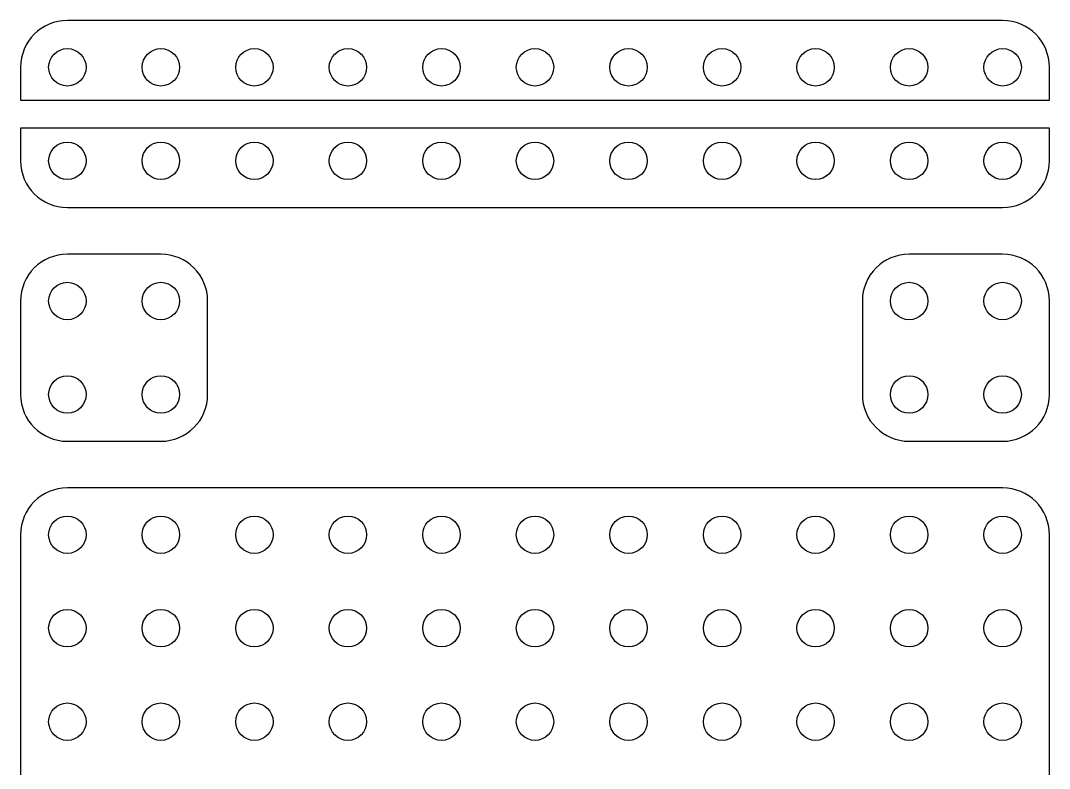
# Model space of a CAD drawing. Extents: x 30 to 266, y 25 to 186.
# Drawn here: x 155.6 to 265.6, y 105.8 to 185.8 of the extents above; entities that cross this region are included whole.
import ezdxf

# ---------------------------------------------------------------- set-up
doc = ezdxf.new("R2010")
doc.units = 0
doc.layers.add('Layer_1', color=7, linetype='CONTINUOUS')

msp = doc.modelspace()

# ---------------------------------------------------------------- linework, layer by layer
at = {"layer": 'Layer_1', "color": 7}
for points in [[(260.644442, 185.804449), (160.644431, 185.804463)], [(155.644444, 180.804464), (155.644444, 177.304435), (265.644444, 177.304435)], [(162.644447, 180.804446), (162.644447, 180.804446)], [(172.644446, 180.804446), (172.644446, 180.804446)], [(182.644446, 180.804446), (182.644446, 180.804446)], [(192.644443, 180.804446), (192.644443, 180.804446)], [(202.644443, 180.804446), (202.644443, 180.804446)], [(212.644443, 180.804446), (212.644443, 180.804446)], [(222.644442, 180.804446), (222.644442, 180.804446)], [(232.644442, 180.804446), (232.644442, 180.804446)], [(242.644445, 180.804446), (242.644445, 180.804446)], [(252.644445, 180.804446), (252.644445, 180.804446)], [(262.644444, 180.804446), (262.644444, 180.804446)], [(265.644444, 177.304435), (265.644444, 180.80445)], [(155.644444, 174.304441), (155.644444, 170.804462)], [(265.644444, 170.804462), (265.644444, 174.304441), (155.644444, 174.304441)], [(162.644444, 170.804447), (162.644444, 170.804447)], [(172.644444, 170.804447), (172.644444, 170.804447)], [(182.644446, 170.804447), (182.644446, 170.804447)], [(192.644443, 170.804447), (192.644443, 170.804447)], [(202.644443, 170.804447), (202.644443, 170.804447)], [(212.644443, 170.804447), (212.644443, 170.804447)], [(222.644442, 170.804447), (222.644442, 170.804447)], [(232.644442, 170.804447), (232.644442, 170.804447)], [(242.644445, 170.804447), (242.644445, 170.804447)], [(252.644445, 170.804447), (252.644445, 170.804447)], [(262.644444, 170.804447), (262.644444, 170.804447)], [(160.644431, 165.804444), (260.644442, 165.804444)], [(170.644442, 160.804451), (160.644428, 160.804462)], [(260.644445, 160.804451), (250.644431, 160.804462)], [(155.644441, 155.804455), (155.644441, 145.804461)], [(162.644441, 155.804446), (162.644441, 155.804446)], [(172.644444, 155.804446), (172.644444, 155.804446)], [(175.644443, 150.804479), (175.644443, 155.804455)], [(245.644444, 155.804455), (245.644444, 145.804461)], [(252.644445, 155.804446), (252.644445, 155.804446)], [(262.644447, 155.804446), (262.644447, 155.804446)], [(265.644447, 150.804479), (265.644447, 155.804455)], [(175.644443, 145.804489), (175.644443, 150.804479)], [(265.644447, 145.804489), (265.644447, 150.804479)], [(162.644441, 145.804446), (162.644441, 145.804446)], [(172.644441, 145.804446), (172.644441, 145.804446)], [(252.644445, 145.804446), (252.644445, 145.804446)], [(262.644444, 145.804446), (262.644444, 145.804446)], [(160.644428, 140.804443), (170.644442, 140.804471)], [(250.644431, 140.804443), (260.644445, 140.804471)], [(260.644445, 135.80443), (160.644434, 135.804444)], [(155.644446, 130.804446), (155.644446, 66.804447), (169.644447, 66.804447), (169.644447, 44.804446), (155.644446, 44.804415), (155.644446, 30.80446)], [(162.64445, 130.804445), (162.64445, 130.804445)], [(172.644449, 130.804445), (172.644449, 130.804445)], [(182.644449, 130.804445), (182.644449, 130.804445)], [(192.644446, 130.804445), (192.644446, 130.804445)], [(202.644446, 130.804445), (202.644446, 130.804445)], [(212.644446, 130.804445), (212.644446, 130.804445)], [(222.644445, 130.804445), (222.644445, 130.804445)], [(232.644445, 130.804445), (232.644445, 130.804445)], [(242.644448, 130.804445), (242.644448, 130.804445)], [(252.644447, 130.804445), (252.644447, 130.804445)], [(262.644447, 130.804445), (262.644447, 130.804445)], [(162.64445, 120.804445), (162.64445, 120.804445)], [(172.644446, 120.804445), (172.644446, 120.804445)], [(182.644449, 120.804445), (182.644449, 120.804445)], [(192.644449, 120.804445), (192.644449, 120.804445)], [(202.644449, 120.804445), (202.644449, 120.804445)], [(212.644448, 120.804445), (212.644448, 120.804445)], [(222.644448, 120.804445), (222.644448, 120.804445)], [(232.644448, 120.804445), (232.644448, 120.804445)], [(242.64445, 120.804445), (242.64445, 120.804445)], [(252.64445, 120.804445), (252.64445, 120.804445)], [(262.64445, 120.804445), (262.64445, 120.804445)], [(162.64445, 110.804445), (162.64445, 110.804445)], [(172.644449, 110.804445), (172.644449, 110.804445)], [(182.644449, 110.804445), (182.644449, 110.804445)], [(192.644449, 110.804445), (192.644449, 110.804445)], [(202.644449, 110.804445), (202.644449, 110.804445)], [(212.644448, 110.804445), (212.644448, 110.804445)], [(222.644448, 110.804445), (222.644448, 110.804445)], [(232.644448, 110.804445), (232.644448, 110.804445)], [(242.64445, 110.804445), (242.64445, 110.804445)], [(252.64445, 110.804445), (252.64445, 110.804445)], [(262.64445, 110.804445), (262.64445, 110.804445)]]:
    msp.add_lwpolyline(points, dxfattribs=at)
for points in [[(160.644431, 185.804463), (157.874434, 185.804463), (155.644444, 183.574447), (155.644444, 180.804464)], [(265.644444, 180.80445), (265.644444, 183.574433), (263.414439, 185.804449), (260.644442, 185.804449)], [(158.644447, 180.804446), (158.644447, 181.909016), (159.539877, 182.804446), (160.644447, 182.804446)], [(160.644447, 182.804446), (161.749016, 182.804446), (162.644447, 181.909016), (162.644447, 180.804446)], [(168.644446, 180.804446), (168.644446, 181.909016), (169.539877, 182.804446), (170.644446, 182.804446)], [(170.644446, 182.804446), (171.749016, 182.804446), (172.644446, 181.909016), (172.644446, 180.804446)], [(178.644446, 180.804446), (178.644446, 181.909016), (179.539877, 182.804446), (180.644446, 182.804446)], [(180.644446, 182.804446), (181.749016, 182.804446), (182.644446, 181.909016), (182.644446, 180.804446)], [(188.644443, 180.804446), (188.644443, 181.909016), (189.539874, 182.804446), (190.644443, 182.804446)], [(190.644443, 182.804446), (191.749013, 182.804446), (192.644443, 181.909016), (192.644443, 180.804446)], [(198.644443, 180.804446), (198.644443, 181.909016), (199.539873, 182.804446), (200.644443, 182.804446)], [(200.644443, 182.804446), (201.749012, 182.804446), (202.644443, 181.909016), (202.644443, 180.804446)], [(208.644443, 180.804446), (208.644443, 181.909016), (209.539873, 182.804446), (210.644443, 182.804446)], [(210.644443, 182.804446), (211.749012, 182.804446), (212.644443, 181.909016), (212.644443, 180.804446)], [(218.644442, 180.804446), (218.644442, 181.909016), (219.539873, 182.804446), (220.644442, 182.804446)], [(220.644442, 182.804446), (221.749012, 182.804446), (222.644442, 181.909016), (222.644442, 180.804446)], [(228.644442, 180.804446), (228.644442, 181.909016), (229.539873, 182.804446), (230.644442, 182.804446)], [(230.644442, 182.804446), (231.749012, 182.804446), (232.644442, 181.909016), (232.644442, 180.804446)], [(238.644445, 180.804446), (238.644445, 181.909016), (239.539875, 182.804446), (240.644445, 182.804446)], [(240.644445, 182.804446), (241.749014, 182.804446), (242.644445, 181.909016), (242.644445, 180.804446)], [(248.644444, 180.804446), (248.644444, 181.909016), (249.539875, 182.804446), (250.644445, 182.804446)], [(250.644445, 182.804446), (251.749014, 182.804446), (252.644445, 181.909016), (252.644445, 180.804446)], [(258.644444, 180.804446), (258.644444, 181.909016), (259.539875, 182.804446), (260.644444, 182.804446)], [(260.644444, 182.804446), (261.749014, 182.804446), (262.644444, 181.909016), (262.644444, 180.804446)], [(160.644447, 178.804447), (159.539877, 178.804447), (158.644447, 179.699877), (158.644447, 180.804446)], [(162.644447, 180.804446), (162.644447, 179.699877), (161.749016, 178.804447), (160.644447, 178.804447)], [(170.644446, 178.804447), (169.539877, 178.804447), (168.644446, 179.699877), (168.644446, 180.804446)], [(172.644446, 180.804446), (172.644446, 179.699877), (171.749016, 178.804447), (170.644446, 178.804447)], [(180.644446, 178.804447), (179.539877, 178.804447), (178.644446, 179.699877), (178.644446, 180.804446)], [(182.644446, 180.804446), (182.644446, 179.699877), (181.749016, 178.804447), (180.644446, 178.804447)], [(190.644443, 178.804447), (189.539874, 178.804447), (188.644443, 179.699877), (188.644443, 180.804446)], [(192.644443, 180.804446), (192.644443, 179.699877), (191.749013, 178.804447), (190.644443, 178.804447)], [(200.644443, 178.804447), (199.539873, 178.804447), (198.644443, 179.699877), (198.644443, 180.804446)], [(202.644443, 180.804446), (202.644443, 179.699877), (201.749012, 178.804447), (200.644443, 178.804447)], [(210.644443, 178.804447), (209.539873, 178.804447), (208.644443, 179.699877), (208.644443, 180.804446)], [(212.644443, 180.804446), (212.644443, 179.699877), (211.749012, 178.804447), (210.644443, 178.804447)], [(220.644442, 178.804447), (219.539873, 178.804447), (218.644442, 179.699877), (218.644442, 180.804446)], [(222.644442, 180.804446), (222.644442, 179.699877), (221.749012, 178.804447), (220.644442, 178.804447)], [(230.644442, 178.804447), (229.539873, 178.804447), (228.644442, 179.699877), (228.644442, 180.804446)], [(232.644442, 180.804446), (232.644442, 179.699877), (231.749012, 178.804447), (230.644442, 178.804447)], [(240.644445, 178.804447), (239.539875, 178.804447), (238.644445, 179.699877), (238.644445, 180.804446)], [(242.644445, 180.804446), (242.644445, 179.699877), (241.749014, 178.804447), (240.644445, 178.804447)], [(250.644445, 178.804447), (249.539875, 178.804447), (248.644444, 179.699877), (248.644444, 180.804446)], [(252.644445, 180.804446), (252.644445, 179.699877), (251.749014, 178.804447), (250.644445, 178.804447)], [(260.644444, 178.804447), (259.539875, 178.804447), (258.644444, 179.699877), (258.644444, 180.804446)], [(262.644444, 180.804446), (262.644444, 179.699877), (261.749014, 178.804447), (260.644444, 178.804447)], [(158.644444, 170.804447), (158.644444, 171.909016), (159.539874, 172.804447), (160.644444, 172.804447)], [(160.644444, 172.804447), (161.749013, 172.804447), (162.644444, 171.909016), (162.644444, 170.804447)], [(168.644444, 170.804447), (168.644444, 171.909016), (169.539874, 172.804447), (170.644444, 172.804447)], [(170.644444, 172.804447), (171.749013, 172.804447), (172.644444, 171.909016), (172.644444, 170.804447)], [(178.644446, 170.804447), (178.644446, 171.909016), (179.539877, 172.804447), (180.644446, 172.804447)], [(180.644446, 172.804447), (181.749016, 172.804447), (182.644446, 171.909016), (182.644446, 170.804447)], [(188.644443, 170.804447), (188.644443, 171.909016), (189.539874, 172.804447), (190.644443, 172.804447)], [(190.644443, 172.804447), (191.749013, 172.804447), (192.644443, 171.909016), (192.644443, 170.804447)], [(198.644443, 170.804447), (198.644443, 171.909016), (199.539873, 172.804447), (200.644443, 172.804447)], [(200.644443, 172.804447), (201.749012, 172.804447), (202.644443, 171.909016), (202.644443, 170.804447)], [(208.644443, 170.804447), (208.644443, 171.909016), (209.539873, 172.804447), (210.644443, 172.804447)], [(210.644443, 172.804447), (211.749012, 172.804447), (212.644443, 171.909016), (212.644443, 170.804447)], [(218.644442, 170.804447), (218.644442, 171.909016), (219.539873, 172.804447), (220.644442, 172.804447)], [(220.644442, 172.804447), (221.749012, 172.804447), (222.644442, 171.909016), (222.644442, 170.804447)], [(228.644442, 170.804447), (228.644442, 171.909016), (229.539873, 172.804447), (230.644442, 172.804447)], [(230.644442, 172.804447), (231.749012, 172.804447), (232.644442, 171.909016), (232.644442, 170.804447)], [(238.644445, 170.804447), (238.644445, 171.909016), (239.539875, 172.804447), (240.644445, 172.804447)], [(240.644445, 172.804447), (241.749014, 172.804447), (242.644445, 171.909016), (242.644445, 170.804447)], [(248.644444, 170.804447), (248.644444, 171.909016), (249.539875, 172.804447), (250.644445, 172.804447)], [(250.644445, 172.804447), (251.749014, 172.804447), (252.644445, 171.909016), (252.644445, 170.804447)], [(258.644444, 170.804447), (258.644444, 171.909016), (259.539875, 172.804447), (260.644444, 172.804447)], [(260.644444, 172.804447), (261.749014, 172.804447), (262.644444, 171.909016), (262.644444, 170.804447)], [(155.644444, 170.804462), (155.644444, 168.034451), (157.874434, 165.804444), (160.644431, 165.804444)], [(160.644444, 168.804447), (159.539874, 168.804447), (158.644444, 169.699877), (158.644444, 170.804447)], [(162.644444, 170.804447), (162.644444, 169.699877), (161.749013, 168.804447), (160.644444, 168.804447)], [(170.644444, 168.804447), (169.539874, 168.804447), (168.644444, 169.699877), (168.644444, 170.804447)], [(172.644444, 170.804447), (172.644444, 169.699877), (171.749013, 168.804447), (170.644444, 168.804447)], [(180.644446, 168.804447), (179.539877, 168.804447), (178.644446, 169.699877), (178.644446, 170.804447)], [(182.644446, 170.804447), (182.644446, 169.699877), (181.749016, 168.804447), (180.644446, 168.804447)], [(190.644443, 168.804447), (189.539874, 168.804447), (188.644443, 169.699877), (188.644443, 170.804447)], [(192.644443, 170.804447), (192.644443, 169.699877), (191.749013, 168.804447), (190.644443, 168.804447)], [(200.644443, 168.804447), (199.539873, 168.804447), (198.644443, 169.699877), (198.644443, 170.804447)], [(202.644443, 170.804447), (202.644443, 169.699877), (201.749012, 168.804447), (200.644443, 168.804447)], [(210.644443, 168.804447), (209.539873, 168.804447), (208.644443, 169.699877), (208.644443, 170.804447)], [(212.644443, 170.804447), (212.644443, 169.699877), (211.749012, 168.804447), (210.644443, 168.804447)], [(220.644442, 168.804447), (219.539873, 168.804447), (218.644442, 169.699877), (218.644442, 170.804447)], [(222.644442, 170.804447), (222.644442, 169.699877), (221.749012, 168.804447), (220.644442, 168.804447)], [(230.644442, 168.804447), (229.539873, 168.804447), (228.644442, 169.699877), (228.644442, 170.804447)], [(232.644442, 170.804447), (232.644442, 169.699877), (231.749012, 168.804447), (230.644442, 168.804447)], [(240.644445, 168.804447), (239.539875, 168.804447), (238.644445, 169.699877), (238.644445, 170.804447)], [(242.644445, 170.804447), (242.644445, 169.699877), (241.749014, 168.804447), (240.644445, 168.804447)], [(250.644445, 168.804447), (249.539875, 168.804447), (248.644444, 169.699877), (248.644444, 170.804447)], [(252.644445, 170.804447), (252.644445, 169.699877), (251.749014, 168.804447), (250.644445, 168.804447)], [(260.644444, 168.804447), (259.539875, 168.804447), (258.644444, 169.699877), (258.644444, 170.804447)], [(260.644442, 165.804444), (263.414439, 165.804415), (265.644444, 168.034479), (265.644444, 170.804462)], [(262.644444, 170.804447), (262.644444, 169.699877), (261.749014, 168.804447), (260.644444, 168.804447)], [(160.644428, 160.804462), (157.874431, 160.804465), (155.644441, 158.574446), (155.644441, 155.804455)], [(175.644443, 155.804455), (175.644443, 158.574435), (173.414439, 160.804448), (170.644442, 160.804451)], [(250.644431, 160.804462), (247.874434, 160.804465), (245.644444, 158.574446), (245.644444, 155.804455)], [(265.644447, 155.804455), (265.644447, 158.574435), (263.414442, 160.804448), (260.644445, 160.804451)], [(158.644441, 155.804446), (158.644441, 156.909015), (159.539872, 157.804446), (160.644441, 157.804446)], [(160.644441, 157.804446), (161.74901, 157.804446), (162.644441, 156.909015), (162.644441, 155.804446)], [(168.644444, 155.804446), (168.644444, 156.909015), (169.539874, 157.804446), (170.644444, 157.804446)], [(170.644444, 157.804446), (171.749013, 157.804446), (172.644444, 156.909015), (172.644444, 155.804446)], [(248.644444, 155.804446), (248.644444, 156.909015), (249.539875, 157.804446), (250.644445, 157.804446)], [(250.644445, 157.804446), (251.749014, 157.804446), (252.644445, 156.909015), (252.644445, 155.804446)], [(258.644447, 155.804446), (258.644447, 156.909015), (259.539878, 157.804446), (260.644447, 157.804446)], [(260.644447, 157.804446), (261.749016, 157.804446), (262.644447, 156.909015), (262.644447, 155.804446)], [(160.644441, 153.804446), (159.539872, 153.804446), (158.644441, 154.699876), (158.644441, 155.804446)], [(162.644441, 155.804446), (162.644441, 154.699876), (161.74901, 153.804446), (160.644441, 153.804446)], [(170.644444, 153.804446), (169.539874, 153.804446), (168.644444, 154.699876), (168.644444, 155.804446)], [(172.644444, 155.804446), (172.644444, 154.699876), (171.749013, 153.804446), (170.644444, 153.804446)], [(250.644445, 153.804446), (249.539875, 153.804446), (248.644444, 154.699876), (248.644444, 155.804446)], [(252.644445, 155.804446), (252.644445, 154.699876), (251.749014, 153.804446), (250.644445, 153.804446)], [(260.644447, 153.804446), (259.539878, 153.804446), (258.644447, 154.699876), (258.644447, 155.804446)], [(262.644447, 155.804446), (262.644447, 154.699876), (261.749016, 153.804446), (260.644447, 153.804446)], [(158.644441, 145.804446), (158.644441, 146.909016), (159.539872, 147.804446), (160.644441, 147.804446)], [(160.644441, 147.804446), (161.74901, 147.804446), (162.644441, 146.909016), (162.644441, 145.804446)], [(168.644441, 145.804446), (168.644441, 146.909016), (169.539871, 147.804446), (170.644441, 147.804446)], [(170.644441, 147.804446), (171.74901, 147.804446), (172.644441, 146.909016), (172.644441, 145.804446)], [(248.644444, 145.804446), (248.644444, 146.909016), (249.539875, 147.804446), (250.644445, 147.804446)], [(250.644445, 147.804446), (251.749014, 147.804446), (252.644445, 146.909016), (252.644445, 145.804446)], [(258.644444, 145.804446), (258.644444, 146.909016), (259.539875, 147.804446), (260.644444, 147.804446)], [(260.644444, 147.804446), (261.749014, 147.804446), (262.644444, 146.909016), (262.644444, 145.804446)], [(155.644441, 145.804461), (155.644441, 143.03445), (157.874431, 140.804443), (160.644428, 140.804443)], [(160.644441, 143.804446), (159.539872, 143.804446), (158.644441, 144.699876), (158.644441, 145.804446)], [(162.644441, 145.804446), (162.644441, 144.699876), (161.74901, 143.804446), (160.644441, 143.804446)], [(170.644441, 143.804446), (169.539871, 143.804446), (168.644441, 144.699876), (168.644441, 145.804446)], [(172.644441, 145.804446), (172.644441, 144.699876), (171.74901, 143.804446), (170.644441, 143.804446)], [(170.644442, 140.804471), (173.414439, 140.804471), (175.644443, 143.034506), (175.644443, 145.804489)], [(245.644444, 145.804461), (245.644444, 143.03445), (247.874434, 140.804443), (250.644431, 140.804443)], [(250.644445, 143.804446), (249.539875, 143.804446), (248.644444, 144.699876), (248.644444, 145.804446)], [(252.644445, 145.804446), (252.644445, 144.699876), (251.749014, 143.804446), (250.644445, 143.804446)], [(260.644444, 143.804446), (259.539875, 143.804446), (258.644444, 144.699876), (258.644444, 145.804446)], [(262.644444, 145.804446), (262.644444, 144.699876), (261.749014, 143.804446), (260.644444, 143.804446)], [(260.644445, 140.804471), (263.414442, 140.804471), (265.644447, 143.034506), (265.644447, 145.804489)], [(160.644434, 135.804444), (157.874437, 135.804444), (155.644446, 133.574429), (155.644446, 130.804446)], [(265.644447, 130.804432), (265.644447, 133.574415), (263.414442, 135.80443), (260.644445, 135.80443)], [(158.644449, 130.804445), (158.644449, 131.909015), (159.53988, 132.804445), (160.64445, 132.804445)], [(160.64445, 132.804445), (161.749019, 132.804445), (162.64445, 131.909015), (162.64445, 130.804445)], [(168.644449, 130.804445), (168.644449, 131.909015), (169.53988, 132.804445), (170.644449, 132.804445)], [(170.644449, 132.804445), (171.749019, 132.804445), (172.644449, 131.909015), (172.644449, 130.804445)], [(178.644449, 130.804445), (178.644449, 131.909015), (179.539879, 132.804445), (180.644449, 132.804445)], [(180.644449, 132.804445), (181.749018, 132.804445), (182.644449, 131.909015), (182.644449, 130.804445)], [(188.644446, 130.804445), (188.644446, 131.909015), (189.539876, 132.804445), (190.644446, 132.804445)], [(190.644446, 132.804445), (191.749015, 132.804445), (192.644446, 131.909015), (192.644446, 130.804445)], [(198.644446, 130.804445), (198.644446, 131.909015), (199.539876, 132.804445), (200.644446, 132.804445)], [(200.644446, 132.804445), (201.749015, 132.804445), (202.644446, 131.909015), (202.644446, 130.804445)], [(208.644445, 130.804445), (208.644445, 131.909015), (209.539876, 132.804445), (210.644445, 132.804445)], [(210.644445, 132.804445), (211.749015, 132.804445), (212.644446, 131.909015), (212.644446, 130.804445)], [(218.644445, 130.804445), (218.644445, 131.909015), (219.539876, 132.804445), (220.644445, 132.804445)], [(220.644445, 132.804445), (221.749015, 132.804445), (222.644445, 131.909015), (222.644445, 130.804445)], [(228.644445, 130.804445), (228.644445, 131.909015), (229.539875, 132.804445), (230.644445, 132.804445)], [(230.644445, 132.804445), (231.749014, 132.804445), (232.644445, 131.909015), (232.644445, 130.804445)], [(238.644448, 130.804445), (238.644448, 131.909015), (239.539878, 132.804445), (240.644448, 132.804445)], [(240.644448, 132.804445), (241.749017, 132.804445), (242.644448, 131.909015), (242.644448, 130.804445)], [(248.644447, 130.804445), (248.644447, 131.909015), (249.539878, 132.804445), (250.644447, 132.804445)], [(250.644447, 132.804445), (251.749017, 132.804445), (252.644447, 131.909015), (252.644447, 130.804445)], [(258.644447, 130.804445), (258.644447, 131.909015), (259.539878, 132.804445), (260.644447, 132.804445)], [(260.644447, 132.804445), (261.749016, 132.804445), (262.644447, 131.909015), (262.644447, 130.804445)], [(160.64445, 128.804445), (159.53988, 128.804445), (158.644449, 129.699875), (158.644449, 130.804445)], [(162.64445, 130.804445), (162.64445, 129.699875), (161.749019, 128.804445), (160.64445, 128.804445)], [(170.644449, 128.804445), (169.53988, 128.804445), (168.644449, 129.699875), (168.644449, 130.804445)], [(172.644449, 130.804445), (172.644449, 129.699875), (171.749019, 128.804445), (170.644449, 128.804445)], [(180.644449, 128.804445), (179.539879, 128.804445), (178.644449, 129.699875), (178.644449, 130.804445)], [(182.644449, 130.804445), (182.644449, 129.699875), (181.749018, 128.804445), (180.644449, 128.804445)], [(190.644446, 128.804445), (189.539876, 128.804445), (188.644446, 129.699875), (188.644446, 130.804445)], [(192.644446, 130.804445), (192.644446, 129.699875), (191.749015, 128.804445), (190.644446, 128.804445)], [(200.644446, 128.804445), (199.539876, 128.804445), (198.644446, 129.699875), (198.644446, 130.804445)], [(202.644446, 130.804445), (202.644446, 129.699875), (201.749015, 128.804445), (200.644446, 128.804445)], [(210.644445, 128.804445), (209.539876, 128.804445), (208.644445, 129.699875), (208.644445, 130.804445)], [(212.644446, 130.804445), (212.644446, 129.699875), (211.749015, 128.804445), (210.644445, 128.804445)], [(220.644445, 128.804445), (219.539876, 128.804445), (218.644445, 129.699875), (218.644445, 130.804445)], [(222.644445, 130.804445), (222.644445, 129.699875), (221.749015, 128.804445), (220.644445, 128.804445)], [(230.644445, 128.804445), (229.539875, 128.804445), (228.644445, 129.699875), (228.644445, 130.804445)], [(232.644445, 130.804445), (232.644445, 129.699875), (231.749014, 128.804445), (230.644445, 128.804445)], [(240.644448, 128.804445), (239.539878, 128.804445), (238.644448, 129.699875), (238.644448, 130.804445)], [(242.644448, 130.804445), (242.644448, 129.699875), (241.749017, 128.804445), (240.644448, 128.804445)], [(250.644447, 128.804445), (249.539878, 128.804445), (248.644447, 129.699875), (248.644447, 130.804445)], [(252.644447, 130.804445), (252.644447, 129.699875), (251.749017, 128.804445), (250.644447, 128.804445)], [(260.644447, 128.804445), (259.539878, 128.804445), (258.644447, 129.699875), (258.644447, 130.804445)], [(262.644447, 130.804445), (262.644447, 129.699875), (261.749016, 128.804445), (260.644447, 128.804445)], [(265.644447, 66.804447), (265.644447, 91.80445), (265.644447, 105.804428), (265.644447, 130.804432)], [(158.644449, 120.804445), (158.644449, 121.909015), (159.53988, 122.804445), (160.64445, 122.804445)], [(160.64445, 122.804445), (161.749019, 122.804445), (162.64445, 121.909015), (162.64445, 120.804445)], [(168.644446, 120.804445), (168.644446, 121.909015), (169.539877, 122.804445), (170.644446, 122.804445)], [(170.644446, 122.804445), (171.749016, 122.804445), (172.644446, 121.909015), (172.644446, 120.804445)], [(178.644449, 120.804445), (178.644449, 121.909015), (179.539879, 122.804445), (180.644449, 122.804445)], [(180.644449, 122.804445), (181.749018, 122.804445), (182.644449, 121.909015), (182.644449, 120.804445)], [(188.644449, 120.804445), (188.644449, 121.909015), (189.539879, 122.804445), (190.644449, 122.804445)], [(190.644449, 122.804445), (191.749018, 122.804445), (192.644449, 121.909015), (192.644449, 120.804445)], [(198.644448, 120.804445), (198.644448, 121.909015), (199.539879, 122.804445), (200.644449, 122.804445)], [(200.644449, 122.804445), (201.749018, 122.804445), (202.644449, 121.909015), (202.644449, 120.804445)], [(208.644448, 120.804445), (208.644448, 121.909015), (209.539879, 122.804445), (210.644448, 122.804445)], [(210.644448, 122.804445), (211.749018, 122.804445), (212.644448, 121.909015), (212.644448, 120.804445)], [(218.644448, 120.804445), (218.644448, 121.909015), (219.539879, 122.804445), (220.644448, 122.804445)], [(220.644448, 122.804445), (221.749017, 122.804445), (222.644448, 121.909015), (222.644448, 120.804445)], [(228.644448, 120.804445), (228.644448, 121.909015), (229.539878, 122.804445), (230.644448, 122.804445)], [(230.644448, 122.804445), (231.749017, 122.804445), (232.644448, 121.909015), (232.644448, 120.804445)], [(238.64445, 120.804445), (238.64445, 121.909015), (239.539881, 122.804445), (240.64445, 122.804445)], [(240.64445, 122.804445), (241.74902, 122.804445), (242.64445, 121.909015), (242.64445, 120.804445)], [(248.64445, 120.804445), (248.64445, 121.909015), (249.539881, 122.804445), (250.64445, 122.804445)], [(250.64445, 122.804445), (251.74902, 122.804445), (252.64445, 121.909015), (252.64445, 120.804445)], [(258.64445, 120.804445), (258.64445, 121.909015), (259.53988, 122.804445), (260.64445, 122.804445)], [(260.64445, 122.804445), (261.749019, 122.804445), (262.64445, 121.909015), (262.64445, 120.804445)], [(160.64445, 118.804445), (159.53988, 118.804445), (158.644449, 119.699875), (158.644449, 120.804445)], [(162.64445, 120.804445), (162.64445, 119.699875), (161.749019, 118.804445), (160.64445, 118.804445)], [(170.644446, 118.804445), (169.539877, 118.804445), (168.644446, 119.699875), (168.644446, 120.804445)], [(172.644446, 120.804445), (172.644446, 119.699875), (171.749016, 118.804445), (170.644446, 118.804445)], [(180.644449, 118.804445), (179.539879, 118.804445), (178.644449, 119.699875), (178.644449, 120.804445)], [(182.644449, 120.804445), (182.644449, 119.699875), (181.749018, 118.804445), (180.644449, 118.804445)], [(190.644449, 118.804445), (189.539879, 118.804445), (188.644449, 119.699875), (188.644449, 120.804445)], [(192.644449, 120.804445), (192.644449, 119.699875), (191.749018, 118.804445), (190.644449, 118.804445)], [(200.644449, 118.804445), (199.539879, 118.804445), (198.644448, 119.699875), (198.644448, 120.804445)], [(202.644449, 120.804445), (202.644449, 119.699875), (201.749018, 118.804445), (200.644449, 118.804445)], [(210.644448, 118.804445), (209.539879, 118.804445), (208.644448, 119.699875), (208.644448, 120.804445)], [(212.644448, 120.804445), (212.644448, 119.699875), (211.749018, 118.804445), (210.644448, 118.804445)], [(220.644448, 118.804445), (219.539879, 118.804445), (218.644448, 119.699875), (218.644448, 120.804445)], [(222.644448, 120.804445), (222.644448, 119.699875), (221.749017, 118.804445), (220.644448, 118.804445)], [(230.644448, 118.804445), (229.539878, 118.804445), (228.644448, 119.699875), (228.644448, 120.804445)], [(232.644448, 120.804445), (232.644448, 119.699875), (231.749017, 118.804445), (230.644448, 118.804445)], [(240.64445, 118.804445), (239.539881, 118.804445), (238.64445, 119.699875), (238.64445, 120.804445)], [(242.64445, 120.804445), (242.64445, 119.699875), (241.74902, 118.804445), (240.64445, 118.804445)], [(250.64445, 118.804445), (249.539881, 118.804445), (248.64445, 119.699875), (248.64445, 120.804445)], [(252.64445, 120.804445), (252.64445, 119.699875), (251.74902, 118.804445), (250.64445, 118.804445)], [(260.64445, 118.804445), (259.53988, 118.804445), (258.64445, 119.699875), (258.64445, 120.804445)], [(262.64445, 120.804445), (262.64445, 119.699875), (261.749019, 118.804445), (260.64445, 118.804445)], [(158.644449, 110.804445), (158.644449, 111.909015), (159.53988, 112.804445), (160.64445, 112.804445)], [(160.64445, 112.804445), (161.749019, 112.804445), (162.64445, 111.909015), (162.64445, 110.804445)], [(168.644449, 110.804445), (168.644449, 111.909015), (169.53988, 112.804445), (170.644449, 112.804445)], [(170.644449, 112.804445), (171.749019, 112.804445), (172.644449, 111.909015), (172.644449, 110.804445)], [(178.644449, 110.804445), (178.644449, 111.909015), (179.539879, 112.804445), (180.644449, 112.804445)], [(180.644449, 112.804445), (181.749018, 112.804445), (182.644449, 111.909015), (182.644449, 110.804445)], [(188.644449, 110.804445), (188.644449, 111.909015), (189.539879, 112.804445), (190.644449, 112.804445)], [(190.644449, 112.804445), (191.749018, 112.804445), (192.644449, 111.909015), (192.644449, 110.804445)], [(198.644448, 110.804445), (198.644448, 111.909015), (199.539879, 112.804445), (200.644449, 112.804445)], [(200.644449, 112.804445), (201.749018, 112.804445), (202.644449, 111.909015), (202.644449, 110.804445)], [(208.644448, 110.804445), (208.644448, 111.909015), (209.539879, 112.804445), (210.644448, 112.804445)], [(210.644448, 112.804445), (211.749018, 112.804445), (212.644448, 111.909015), (212.644448, 110.804445)], [(218.644448, 110.804445), (218.644448, 111.909015), (219.539879, 112.804445), (220.644448, 112.804445)], [(220.644448, 112.804445), (221.749017, 112.804445), (222.644448, 111.909015), (222.644448, 110.804445)], [(228.644448, 110.804445), (228.644448, 111.909015), (229.539878, 112.804445), (230.644448, 112.804445)], [(230.644448, 112.804445), (231.749017, 112.804445), (232.644448, 111.909015), (232.644448, 110.804445)], [(238.64445, 110.804445), (238.64445, 111.909015), (239.539881, 112.804445), (240.64445, 112.804445)], [(240.64445, 112.804445), (241.74902, 112.804445), (242.64445, 111.909015), (242.64445, 110.804445)], [(248.64445, 110.804445), (248.64445, 111.909015), (249.539881, 112.804445), (250.64445, 112.804445)], [(250.64445, 112.804445), (251.74902, 112.804445), (252.64445, 111.909015), (252.64445, 110.804445)], [(258.64445, 110.804445), (258.64445, 111.909015), (259.53988, 112.804445), (260.64445, 112.804445)], [(260.64445, 112.804445), (261.749019, 112.804445), (262.64445, 111.909015), (262.64445, 110.804445)], [(160.64445, 108.804445), (159.53988, 108.804445), (158.644449, 109.699876), (158.644449, 110.804445)], [(162.64445, 110.804445), (162.64445, 109.699876), (161.749019, 108.804445), (160.64445, 108.804445)], [(170.644449, 108.804445), (169.53988, 108.804445), (168.644449, 109.699876), (168.644449, 110.804445)], [(172.644449, 110.804445), (172.644449, 109.699876), (171.749019, 108.804445), (170.644449, 108.804445)], [(180.644449, 108.804445), (179.539879, 108.804445), (178.644449, 109.699876), (178.644449, 110.804445)], [(182.644449, 110.804445), (182.644449, 109.699876), (181.749018, 108.804445), (180.644449, 108.804445)], [(190.644449, 108.804445), (189.539879, 108.804445), (188.644449, 109.699876), (188.644449, 110.804445)], [(192.644449, 110.804445), (192.644449, 109.699876), (191.749018, 108.804445), (190.644449, 108.804445)], [(200.644449, 108.804445), (199.539879, 108.804445), (198.644448, 109.699876), (198.644448, 110.804445)], [(202.644449, 110.804445), (202.644449, 109.699876), (201.749018, 108.804445), (200.644449, 108.804445)], [(210.644448, 108.804445), (209.539879, 108.804445), (208.644448, 109.699876), (208.644448, 110.804445)], [(212.644448, 110.804445), (212.644448, 109.699876), (211.749018, 108.804445), (210.644448, 108.804445)], [(220.644448, 108.804445), (219.539879, 108.804445), (218.644448, 109.699876), (218.644448, 110.804445)], [(222.644448, 110.804445), (222.644448, 109.699876), (221.749017, 108.804445), (220.644448, 108.804445)], [(230.644448, 108.804445), (229.539878, 108.804445), (228.644448, 109.699876), (228.644448, 110.804445)], [(232.644448, 110.804445), (232.644448, 109.699876), (231.749017, 108.804445), (230.644448, 108.804445)], [(240.64445, 108.804445), (239.539881, 108.804445), (238.64445, 109.699876), (238.64445, 110.804445)], [(242.64445, 110.804445), (242.64445, 109.699876), (241.74902, 108.804445), (240.64445, 108.804445)], [(250.64445, 108.804445), (249.539881, 108.804445), (248.64445, 109.699876), (248.64445, 110.804445)], [(252.64445, 110.804445), (252.64445, 109.699876), (251.74902, 108.804445), (250.64445, 108.804445)], [(260.64445, 108.804445), (259.53988, 108.804445), (258.64445, 109.699876), (258.64445, 110.804445)], [(262.64445, 110.804445), (262.64445, 109.699876), (261.749019, 108.804445), (260.64445, 108.804445)]]:
    msp.add_open_spline(points, degree=3, dxfattribs=at)

doc.saveas('drawing.dxf')
